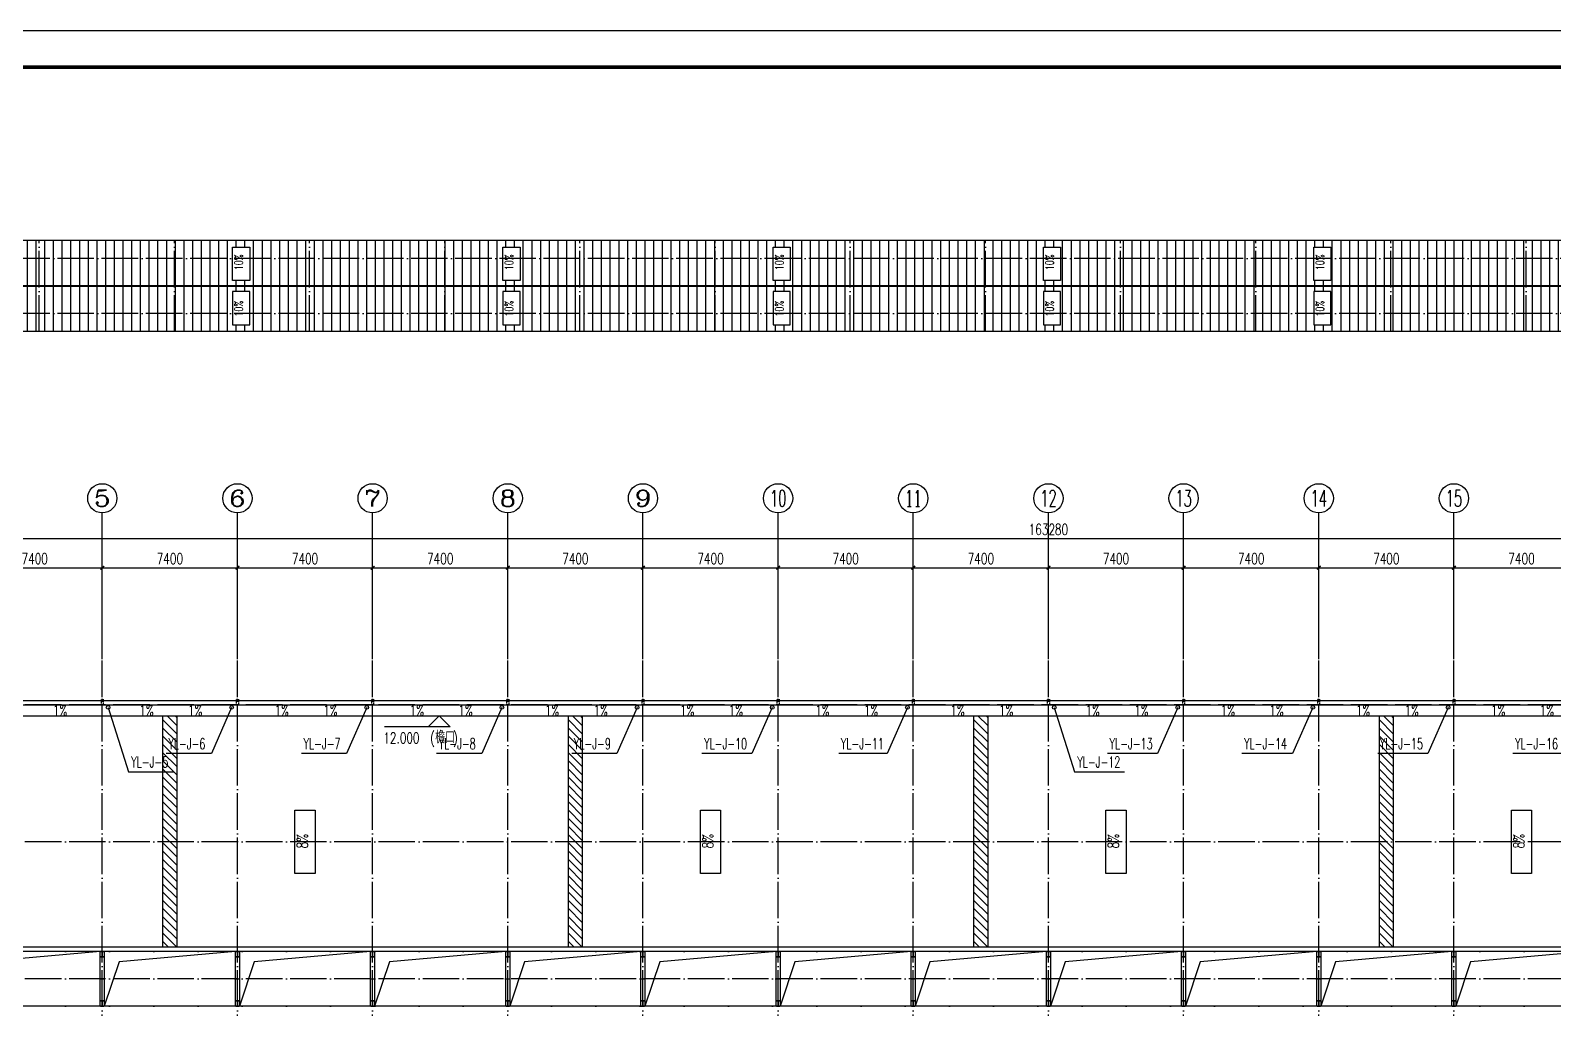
# Model space of a CAD drawing. Extents: x 12811826 to 27008858, y -1172757 to 50528.
# Drawn here: x 13372052 to 13455439, y -501363 to -447843 of the extents above; entities that cross this region are included whole.
import ezdxf
from ezdxf.enums import TextEntityAlignment as Align

# ---------------------------------------------------------------- set-up
doc = ezdxf.new("R2010")
doc.units = 0
doc.header["$LTSCALE"] = 1000
doc.header["$MEASUREMENT"] = 0
doc.linetypes.add('DASH', pattern=[0.35, 0.25, -0.1])
doc.linetypes.add('DOTE', pattern=[2.42, 2, -0.2, 0.02, -0.2])
for name, color, linetype in [('AXIS', 3, 'Continuous'), ('AXIS_TEXT', 7, 'Continuous'), ('COLUMN', 2, 'Continuous'), ('DIM_SYMB', 3, 'Continuous'), ('DIM_雨水', 3, 'Continuous'), ('DOTE', 8, 'DOTE'), ('PUB_DIM', 3, 'Continuous'), ('PUB_TEXT', 7, 'Continuous'), ('TK', 4, 'Continuous'), ('TWT_TEXT', 7, 'Continuous'), ('VPIPE-雨水', 4, 'Continuous'), ('WALL-PARAPET', 6, 'Continuous'), ('填充', 251, 'Continuous'), ('采光带', 4, 'Continuous')]:
    doc.layers.add(name, color=color, linetype=linetype)
doc.styles.add('_TCH_AXIS', font='COMPLEX', dxfattribs={"bigfont": 'GBCBIG'})
doc.styles.add('_TCH_DIM', font='SIMPLEX', dxfattribs={"bigfont": 'GBCBIG'})
doc.styles.add('_TCH_DIM_T3', font='SIMPLEX', dxfattribs={"width": 0.705882, "bigfont": 'GBCBIG'})
doc.styles.add('_TWT_SERIAL', font='COMPLEX', dxfattribs={"width": 0.8, "height": 3, "bigfont": 'HZTXT'})
doc.styles.add('COMPLEX', font='COMPLEX')
doc.dimstyles.new('_TCH_ARCH&&200', dxfattribs={"dimtxt": 595, "dimasz": 200, "dimexe": 500, "dimexo": 600, "dimgap": 200, "dimtad": 1, "dimdec": 0, "dimzin": 0, "dimdsep": 46, "dimtxsty": '_TCH_DIM_T3', "dimblk": 'ARCHTICK', "dimcen": 0.09, "dimclrt": 7, "dimazin": 2, "dimtfac": 1, "dimtdec": 0, "dimtix": 1, "dimtmove": 2, "dimatfit": 3, "dimfxl": 0, "dimtolj": 1, "dimtzin": 0, "dimarcsym": 0})

# ---------------------------------------------------------------- blocks, each defined once
blk = doc.blocks.new('A$C0FCD69EC')
at = {"layer": 'COLUMN'}
blk.add_hatch(color=256, dxfattribs=at).paths.add_polyline_path([(300, 180), (294, 180), (294, 94), (6, 94), (6, 180), (0, 180), (0, 0), (6, 0), (6, 86), (294, 86), (294, 0), (300, 0)])
blk.add_lwpolyline([(300, 0), (294, 0), (294, 86), (6, 86), (6, 0), (0, 0), (0, 180), (6, 180), (6, 94), (294, 94), (294, 180), (300, 180)], close=True, dxfattribs=at)
blk = doc.blocks.new('A$C22C4548D')
blk.add_line((0, 10), (300, 10))
blk.add_lwpolyline([(30, 20), (270, 20), (270, 0), (30, 0)], close=True)
blk = doc.blocks.new('GeYuanFrame_17072557', base_point=(20.09, 4.53))
at = {"layer": 'TK'}
blk.add_lwpolyline([(20.09, 4.53), (20.09, 598.53), (1071.09, 598.53), (1071.09, 4.53)], close=True, dxfattribs=at)
at = {"layer": 'TK', "const_width": 1}
blk.add_lwpolyline([(45.09, 588.53), (1061.09, 588.53), (1061.09, 14.53), (45.09, 14.53)], close=True, dxfattribs=at)
blk = doc.blocks.new('_AXISO')
blk.add_circle((0, 0), 0.5)
at = {"layer": 'AXIS_TEXT', "style": 'COMPLEX', "width": 1.041667}
blk.add_attdef('A', text='', height=0.56, dxfattribs=at).set_placement((-0.25, -0.28), (0.25, -0.28), align=Align.FIT)
blk = doc.blocks.new('_ArchTick')
at = {"color": 0, "linetype": 'ByBlock', "const_width": 0.4}
blk.add_lwpolyline([(-0.5, -0.5), (0.5, 0.5)], dxfattribs=at)
blk = doc.blocks.new('*D322')
at = {"layer": 'AXIS', "color": 0, "lineweight": -2}
for p, q in [((13346145, -481643), (13346145, -475143)), ((13509425, -481643), (13509425, -475143)), ((13346145, -475643), (13509425, -475643))]:
    blk.add_line(p, q, dxfattribs=at)
at = {"layer": 'Defpoints', "color": 0}
for p in [(13509425, -475643), (13346145, -482243), (13509425, -482243)]:
    blk.add_point(p, dxfattribs=at)
at = {"layer": 'AXIS', "color": 0, "lineweight": -2, "xscale": 200, "yscale": 200, "zscale": 200, "rotation": 180}
blk.add_blockref('_ArchTick', (13346145, -475643), dxfattribs=at)
at = {"layer": 'AXIS', "color": 0, "lineweight": -2, "xscale": 200, "yscale": 200, "zscale": 200}
blk.add_blockref('_ArchTick', (13509425, -475643), dxfattribs=at)
at = {"layer": 'AXIS', "color": 7, "insert": (13427785, -475146), "char_height": 595, "attachment_point": 5, "style": '_TCH_DIM_T3'}
blk.add_mtext('\\A1;163280', dxfattribs=at)
blk = doc.blocks.new('*D327')
at = {"layer": 'AXIS', "color": 0, "lineweight": -2}
for p, q in [((13368585, -481643), (13368585, -476743)), ((13375985, -481643), (13375985, -476743)), ((13368585, -477243), (13375985, -477243))]:
    blk.add_line(p, q, dxfattribs=at)
at = {"layer": 'Defpoints', "color": 0}
for p in [(13375985, -477243), (13368585, -482243), (13375985, -482243)]:
    blk.add_point(p, dxfattribs=at)
at = {"layer": 'AXIS', "color": 0, "lineweight": -2, "xscale": 200, "yscale": 200, "zscale": 200, "rotation": 180}
blk.add_blockref('_ArchTick', (13368585, -477243), dxfattribs=at)
at = {"layer": 'AXIS', "color": 0, "lineweight": -2, "xscale": 200, "yscale": 200, "zscale": 200}
blk.add_blockref('_ArchTick', (13375985, -477243), dxfattribs=at)
at = {"layer": 'AXIS', "color": 7, "insert": (13372285, -476746), "char_height": 595, "attachment_point": 5, "style": '_TCH_DIM_T3'}
blk.add_mtext('\\A1;7400', dxfattribs=at)
blk = doc.blocks.new('*D328')
at = {"layer": 'AXIS', "color": 0, "lineweight": -2}
for p, q in [((13375985, -481643), (13375985, -476743)), ((13383385, -481643), (13383385, -476743)), ((13375985, -477243), (13383385, -477243))]:
    blk.add_line(p, q, dxfattribs=at)
at = {"layer": 'Defpoints', "color": 0}
for p in [(13383385, -477243), (13375985, -482243), (13383385, -482243)]:
    blk.add_point(p, dxfattribs=at)
at = {"layer": 'AXIS', "color": 0, "lineweight": -2, "xscale": 200, "yscale": 200, "zscale": 200, "rotation": 180}
blk.add_blockref('_ArchTick', (13375985, -477243), dxfattribs=at)
at = {"layer": 'AXIS', "color": 0, "lineweight": -2, "xscale": 200, "yscale": 200, "zscale": 200}
blk.add_blockref('_ArchTick', (13383385, -477243), dxfattribs=at)
at = {"layer": 'AXIS', "color": 7, "insert": (13379685, -476746), "char_height": 595, "attachment_point": 5, "style": '_TCH_DIM_T3'}
blk.add_mtext('\\A1;7400', dxfattribs=at)
blk = doc.blocks.new('*D329')
at = {"layer": 'AXIS', "color": 0, "lineweight": -2}
for p, q in [((13383385, -481643), (13383385, -476743)), ((13390785, -481643), (13390785, -476743)), ((13383385, -477243), (13390785, -477243))]:
    blk.add_line(p, q, dxfattribs=at)
at = {"layer": 'Defpoints', "color": 0}
for p in [(13390785, -477243), (13383385, -482243), (13390785, -482243)]:
    blk.add_point(p, dxfattribs=at)
at = {"layer": 'AXIS', "color": 0, "lineweight": -2, "xscale": 200, "yscale": 200, "zscale": 200, "rotation": 180}
blk.add_blockref('_ArchTick', (13383385, -477243), dxfattribs=at)
at = {"layer": 'AXIS', "color": 0, "lineweight": -2, "xscale": 200, "yscale": 200, "zscale": 200}
blk.add_blockref('_ArchTick', (13390785, -477243), dxfattribs=at)
at = {"layer": 'AXIS', "color": 7, "insert": (13387085, -476746), "char_height": 595, "attachment_point": 5, "style": '_TCH_DIM_T3'}
blk.add_mtext('\\A1;7400', dxfattribs=at)
blk = doc.blocks.new('*D330')
at = {"layer": 'AXIS', "color": 0, "lineweight": -2}
for p, q in [((13390785, -481643), (13390785, -476743)), ((13398185, -481643), (13398185, -476743)), ((13390785, -477243), (13398185, -477243))]:
    blk.add_line(p, q, dxfattribs=at)
at = {"layer": 'Defpoints', "color": 0}
for p in [(13398185, -477243), (13390785, -482243), (13398185, -482243)]:
    blk.add_point(p, dxfattribs=at)
at = {"layer": 'AXIS', "color": 0, "lineweight": -2, "xscale": 200, "yscale": 200, "zscale": 200, "rotation": 180}
blk.add_blockref('_ArchTick', (13390785, -477243), dxfattribs=at)
at = {"layer": 'AXIS', "color": 0, "lineweight": -2, "xscale": 200, "yscale": 200, "zscale": 200}
blk.add_blockref('_ArchTick', (13398185, -477243), dxfattribs=at)
at = {"layer": 'AXIS', "color": 7, "insert": (13394485, -476746), "char_height": 595, "attachment_point": 5, "style": '_TCH_DIM_T3'}
blk.add_mtext('\\A1;7400', dxfattribs=at)
blk = doc.blocks.new('*D331')
at = {"layer": 'AXIS', "color": 0, "lineweight": -2}
for p, q in [((13398185, -481643), (13398185, -476743)), ((13405585, -481643), (13405585, -476743)), ((13398185, -477243), (13405585, -477243))]:
    blk.add_line(p, q, dxfattribs=at)
at = {"layer": 'Defpoints', "color": 0}
for p in [(13405585, -477243), (13398185, -482243), (13405585, -482243)]:
    blk.add_point(p, dxfattribs=at)
at = {"layer": 'AXIS', "color": 0, "lineweight": -2, "xscale": 200, "yscale": 200, "zscale": 200, "rotation": 180}
blk.add_blockref('_ArchTick', (13398185, -477243), dxfattribs=at)
at = {"layer": 'AXIS', "color": 0, "lineweight": -2, "xscale": 200, "yscale": 200, "zscale": 200}
blk.add_blockref('_ArchTick', (13405585, -477243), dxfattribs=at)
at = {"layer": 'AXIS', "color": 7, "insert": (13401885, -476746), "char_height": 595, "attachment_point": 5, "style": '_TCH_DIM_T3'}
blk.add_mtext('\\A1;7400', dxfattribs=at)
blk = doc.blocks.new('*D332')
at = {"layer": 'AXIS', "color": 0, "lineweight": -2}
for p, q in [((13405585, -481643), (13405585, -476743)), ((13412985, -481643), (13412985, -476743)), ((13405585, -477243), (13412985, -477243))]:
    blk.add_line(p, q, dxfattribs=at)
at = {"layer": 'Defpoints', "color": 0}
for p in [(13412985, -477243), (13405585, -482243), (13412985, -482243)]:
    blk.add_point(p, dxfattribs=at)
at = {"layer": 'AXIS', "color": 0, "lineweight": -2, "xscale": 200, "yscale": 200, "zscale": 200, "rotation": 180}
blk.add_blockref('_ArchTick', (13405585, -477243), dxfattribs=at)
at = {"layer": 'AXIS', "color": 0, "lineweight": -2, "xscale": 200, "yscale": 200, "zscale": 200}
blk.add_blockref('_ArchTick', (13412985, -477243), dxfattribs=at)
at = {"layer": 'AXIS', "color": 7, "insert": (13409285, -476746), "char_height": 595, "attachment_point": 5, "style": '_TCH_DIM_T3'}
blk.add_mtext('\\A1;7400', dxfattribs=at)
blk = doc.blocks.new('*D333')
at = {"layer": 'AXIS', "color": 0, "lineweight": -2}
for p, q in [((13412985, -481643), (13412985, -476743)), ((13420385, -481643), (13420385, -476743)), ((13412985, -477243), (13420385, -477243))]:
    blk.add_line(p, q, dxfattribs=at)
at = {"layer": 'Defpoints', "color": 0}
for p in [(13420385, -477243), (13412985, -482243), (13420385, -482243)]:
    blk.add_point(p, dxfattribs=at)
at = {"layer": 'AXIS', "color": 0, "lineweight": -2, "xscale": 200, "yscale": 200, "zscale": 200, "rotation": 180}
blk.add_blockref('_ArchTick', (13412985, -477243), dxfattribs=at)
at = {"layer": 'AXIS', "color": 0, "lineweight": -2, "xscale": 200, "yscale": 200, "zscale": 200}
blk.add_blockref('_ArchTick', (13420385, -477243), dxfattribs=at)
at = {"layer": 'AXIS', "color": 7, "insert": (13416685, -476746), "char_height": 595, "attachment_point": 5, "style": '_TCH_DIM_T3'}
blk.add_mtext('\\A1;7400', dxfattribs=at)
blk = doc.blocks.new('*D334')
at = {"layer": 'AXIS', "color": 0, "lineweight": -2}
for p, q in [((13420385, -481643), (13420385, -476743)), ((13427785, -481643), (13427785, -476743)), ((13420385, -477243), (13427785, -477243))]:
    blk.add_line(p, q, dxfattribs=at)
at = {"layer": 'Defpoints', "color": 0}
for p in [(13427785, -477243), (13420385, -482243), (13427785, -482243)]:
    blk.add_point(p, dxfattribs=at)
at = {"layer": 'AXIS', "color": 0, "lineweight": -2, "xscale": 200, "yscale": 200, "zscale": 200, "rotation": 180}
blk.add_blockref('_ArchTick', (13420385, -477243), dxfattribs=at)
at = {"layer": 'AXIS', "color": 0, "lineweight": -2, "xscale": 200, "yscale": 200, "zscale": 200}
blk.add_blockref('_ArchTick', (13427785, -477243), dxfattribs=at)
at = {"layer": 'AXIS', "color": 7, "insert": (13424085, -476746), "char_height": 595, "attachment_point": 5, "style": '_TCH_DIM_T3'}
blk.add_mtext('\\A1;7400', dxfattribs=at)
blk = doc.blocks.new('*D335')
at = {"layer": 'AXIS', "color": 0, "lineweight": -2}
for p, q in [((13427785, -481643), (13427785, -476743)), ((13435185, -481643), (13435185, -476743)), ((13427785, -477243), (13435185, -477243))]:
    blk.add_line(p, q, dxfattribs=at)
at = {"layer": 'Defpoints', "color": 0}
for p in [(13435185, -477243), (13427785, -482243), (13435185, -482243)]:
    blk.add_point(p, dxfattribs=at)
at = {"layer": 'AXIS', "color": 0, "lineweight": -2, "xscale": 200, "yscale": 200, "zscale": 200, "rotation": 180}
blk.add_blockref('_ArchTick', (13427785, -477243), dxfattribs=at)
at = {"layer": 'AXIS', "color": 0, "lineweight": -2, "xscale": 200, "yscale": 200, "zscale": 200}
blk.add_blockref('_ArchTick', (13435185, -477243), dxfattribs=at)
at = {"layer": 'AXIS', "color": 7, "insert": (13431485, -476746), "char_height": 595, "attachment_point": 5, "style": '_TCH_DIM_T3'}
blk.add_mtext('\\A1;7400', dxfattribs=at)
blk = doc.blocks.new('*D336')
at = {"layer": 'AXIS', "color": 0, "lineweight": -2}
for p, q in [((13435185, -481643), (13435185, -476743)), ((13442585, -481643), (13442585, -476743)), ((13435185, -477243), (13442585, -477243))]:
    blk.add_line(p, q, dxfattribs=at)
at = {"layer": 'Defpoints', "color": 0}
for p in [(13442585, -477243), (13435185, -482243), (13442585, -482243)]:
    blk.add_point(p, dxfattribs=at)
at = {"layer": 'AXIS', "color": 0, "lineweight": -2, "xscale": 200, "yscale": 200, "zscale": 200, "rotation": 180}
blk.add_blockref('_ArchTick', (13435185, -477243), dxfattribs=at)
at = {"layer": 'AXIS', "color": 0, "lineweight": -2, "xscale": 200, "yscale": 200, "zscale": 200}
blk.add_blockref('_ArchTick', (13442585, -477243), dxfattribs=at)
at = {"layer": 'AXIS', "color": 7, "insert": (13438885, -476746), "char_height": 595, "attachment_point": 5, "style": '_TCH_DIM_T3'}
blk.add_mtext('\\A1;7400', dxfattribs=at)
blk = doc.blocks.new('*D337')
at = {"layer": 'AXIS', "color": 0, "lineweight": -2}
for p, q in [((13442585, -481643), (13442585, -476743)), ((13449985, -481643), (13449985, -476743)), ((13442585, -477243), (13449985, -477243))]:
    blk.add_line(p, q, dxfattribs=at)
at = {"layer": 'Defpoints', "color": 0}
for p in [(13449985, -477243), (13442585, -482243), (13449985, -482243)]:
    blk.add_point(p, dxfattribs=at)
at = {"layer": 'AXIS', "color": 0, "lineweight": -2, "xscale": 200, "yscale": 200, "zscale": 200, "rotation": 180}
blk.add_blockref('_ArchTick', (13442585, -477243), dxfattribs=at)
at = {"layer": 'AXIS', "color": 0, "lineweight": -2, "xscale": 200, "yscale": 200, "zscale": 200}
blk.add_blockref('_ArchTick', (13449985, -477243), dxfattribs=at)
at = {"layer": 'AXIS', "color": 7, "insert": (13446285, -476746), "char_height": 595, "attachment_point": 5, "style": '_TCH_DIM_T3'}
blk.add_mtext('\\A1;7400', dxfattribs=at)
blk = doc.blocks.new('*D338')
at = {"layer": 'AXIS', "color": 0, "lineweight": -2}
for p, q in [((13449985, -481643), (13449985, -476743)), ((13457385, -481643), (13457385, -476743)), ((13449985, -477243), (13457385, -477243))]:
    blk.add_line(p, q, dxfattribs=at)
at = {"layer": 'Defpoints', "color": 0}
for p in [(13457385, -477243), (13449985, -482243), (13457385, -482243)]:
    blk.add_point(p, dxfattribs=at)
at = {"layer": 'AXIS', "color": 0, "lineweight": -2, "xscale": 200, "yscale": 200, "zscale": 200, "rotation": 180}
blk.add_blockref('_ArchTick', (13449985, -477243), dxfattribs=at)
at = {"layer": 'AXIS', "color": 0, "lineweight": -2, "xscale": 200, "yscale": 200, "zscale": 200}
blk.add_blockref('_ArchTick', (13457385, -477243), dxfattribs=at)
at = {"layer": 'AXIS', "color": 7, "insert": (13453685, -476746), "char_height": 595, "attachment_point": 5, "style": '_TCH_DIM_T3'}
blk.add_mtext('\\A1;7400', dxfattribs=at)

msp = doc.modelspace()

# ---------------------------------------------------------------- hatches: boundary and pattern name
at = {"layer": '填充', "ltscale": 0.5}
h = msp.add_hatch(dxfattribs=at)
h.set_pattern_fill('ANSI31', color=256, scale=300, angle=45, style=0)
h.set_pattern_definition([(90, (428842.86, 37920.97), (-476.25, 9e-14), [])])
h.paths.add_polyline_path([(13513467.3, -459322.1), (13364807.3, -459322.1), (13364807.3, -461822.1), (13513467.3, -461822.1)])
h.paths.add_polyline_path([(13457120.8, -459697.1), (13458053.8, -459697.1), (13458053.8, -461522.1), (13457120.8, -461522.1)], flags=16)
h.paths.add_polyline_path([(13443253.8, -461522.1), (13442320.8, -461522.1), (13442320.8, -459697.1), (13443253.8, -459697.1)], flags=16)
h.paths.add_polyline_path([(13471920.8, -459697.1), (13472853.8, -459697.1), (13472853.8, -461522.1), (13471920.8, -461522.1)], flags=16)
h.paths.add_polyline_path([(13428453.8, -461522.1), (13427520.8, -461522.1), (13427520.8, -459697.1), (13428453.8, -459697.1)], flags=16)
h.paths.add_polyline_path([(13486720.8, -459697.1), (13487653.8, -459697.1), (13487653.8, -461522.1), (13486720.8, -461522.1)], flags=16)
h.paths.add_polyline_path([(13413653.8, -461522.1), (13412720.8, -461522.1), (13412720.8, -459697.1), (13413653.8, -459697.1)], flags=16)
h.paths.add_polyline_path([(13501520.8, -459697.1), (13502453.8, -459697.1), (13502453.8, -461522.1), (13501520.8, -461522.1)], flags=16)
h.paths.add_polyline_path([(13398853.8, -461522.1), (13397920.8, -461522.1), (13397920.8, -459697.1), (13398853.8, -459697.1)], flags=16)
h.paths.add_polyline_path([(13384053.8, -461522.1), (13383120.8, -461522.1), (13383120.8, -459697.1), (13384053.8, -459697.1)], flags=16)
h.paths.add_polyline_path([(13369253.8, -461522.1), (13368320.8, -461522.1), (13368320.8, -459697.1), (13369253.8, -459697.1)], flags=16)
h.paths.add_polyline_path([(13513467.3, -461822.1), (13364807.3, -461822.1), (13364807.3, -464322.1), (13513467.3, -464322.1)])
h.paths.add_polyline_path([(13457120.8, -462122.1), (13458053.8, -462122.1), (13458053.8, -463947.1), (13457120.8, -463947.1)], flags=16)
h.paths.add_polyline_path([(13443253.8, -463947.1), (13442320.8, -463947.1), (13442320.8, -462122.1), (13443253.8, -462122.1)], flags=16)
h.paths.add_polyline_path([(13471920.8, -462122.1), (13472853.8, -462122.1), (13472853.8, -463947.1), (13471920.8, -463947.1)], flags=16)
h.paths.add_polyline_path([(13428453.8, -463947.1), (13427520.8, -463947.1), (13427520.8, -462122.1), (13428453.8, -462122.1)], flags=16)
h.paths.add_polyline_path([(13486720.8, -462122.1), (13487653.8, -462122.1), (13487653.8, -463947.1), (13486720.8, -463947.1)], flags=16)
h.paths.add_polyline_path([(13413653.8, -463947.1), (13412720.8, -463947.1), (13412720.8, -462122.1), (13413653.8, -462122.1)], flags=16)
h.paths.add_polyline_path([(13501520.8, -462122.1), (13502453.8, -462122.1), (13502453.8, -463947.1), (13501520.8, -463947.1)], flags=16)
h.paths.add_polyline_path([(13398853.8, -463947.1), (13397920.8, -463947.1), (13397920.8, -462122.1), (13398853.8, -462122.1)], flags=16)
h.paths.add_polyline_path([(13384053.8, -463947.1), (13383120.8, -463947.1), (13383120.8, -462122.1), (13384053.8, -462122.1)], flags=16)
h.paths.add_polyline_path([(13369253.8, -463947.1), (13368320.8, -463947.1), (13368320.8, -462122.1), (13369253.8, -462122.1)], flags=16)
h.paths.add_polyline_path([(13368985.8, -461072.2), (13368985.8, -460039), (13368316.5, -460039), (13368316.5, -461072.2)], flags=24)
h.paths.add_polyline_path([(13383785.8, -461072.2), (13383785.8, -460039), (13383116.5, -460039), (13383116.5, -461072.2)], flags=24)
h.paths.add_polyline_path([(13398585.8, -461072.2), (13398585.8, -460039), (13397916.5, -460039), (13397916.5, -461072.2)], flags=24)
h.paths.add_polyline_path([(13413385.8, -461072.2), (13413385.8, -460039), (13412716.5, -460039), (13412716.5, -461072.2)], flags=24)
h.paths.add_polyline_path([(13428185.8, -461072.2), (13428185.8, -460039), (13427516.5, -460039), (13427516.5, -461072.2)], flags=24)
h.paths.add_polyline_path([(13442985.8, -461072.2), (13442985.8, -460039), (13442316.5, -460039), (13442316.5, -461072.2)], flags=24)
h.paths.add_polyline_path([(13457785.8, -461072.2), (13457785.8, -460039), (13457116.5, -460039), (13457116.5, -461072.2)], flags=24)
h.paths.add_polyline_path([(13472585.8, -461072.2), (13472585.8, -460039), (13471916.5, -460039), (13471916.5, -461072.2)], flags=24)
h.paths.add_polyline_path([(13487385.8, -461072.2), (13487385.8, -460039), (13486716.5, -460039), (13486716.5, -461072.2)], flags=24)
h.paths.add_polyline_path([(13502185.8, -461072.2), (13502185.8, -460039), (13501516.5, -460039), (13501516.5, -461072.2)], flags=24)
h.paths.add_polyline_path([(13368985.8, -463605.2), (13368985.8, -462572), (13368316.5, -462572), (13368316.5, -463605.2)], flags=24)
h.paths.add_polyline_path([(13383785.8, -463605.2), (13383785.8, -462572), (13383116.5, -462572), (13383116.5, -463605.2)], flags=24)
h.paths.add_polyline_path([(13398585.8, -463605.2), (13398585.8, -462572), (13397916.5, -462572), (13397916.5, -463605.2)], flags=24)
h.paths.add_polyline_path([(13413385.8, -463605.2), (13413385.8, -462572), (13412716.5, -462572), (13412716.5, -463605.2)], flags=24)
h.paths.add_polyline_path([(13428185.8, -463605.2), (13428185.8, -462572), (13427516.5, -462572), (13427516.5, -463605.2)], flags=24)
h.paths.add_polyline_path([(13442985.8, -463605.2), (13442985.8, -462572), (13442316.5, -462572), (13442316.5, -463605.2)], flags=24)
h.paths.add_polyline_path([(13457785.8, -463605.2), (13457785.8, -462572), (13457116.5, -462572), (13457116.5, -463605.2)], flags=24)
h.paths.add_polyline_path([(13472585.8, -463605.2), (13472585.8, -462572), (13471916.5, -462572), (13471916.5, -463605.2)], flags=24)
h.paths.add_polyline_path([(13487385.8, -463605.2), (13487385.8, -462572), (13486716.5, -462572), (13486716.5, -463605.2)], flags=24)
h.paths.add_polyline_path([(13502185.8, -463605.2), (13502185.8, -462572), (13501516.5, -462572), (13501516.5, -463605.2)], flags=24)
at = {"layer": '采光带'}
h = msp.add_hatch(dxfattribs=at)
h.set_pattern_fill('ANSI31', color=8, scale=200, style=0)
h.set_pattern_definition([(315, (4333086, -724935.24), (-224.506403, -224.506403), [])])
h.paths.add_polyline_path([(13380064.8, -485343.1), (13380064.8, -498003.1), (13379304.8, -498003.1), (13379304.8, -485343.1)])
h = msp.add_hatch(dxfattribs=at)
h.set_pattern_fill('ANSI31', color=8, scale=200, style=0)
h.set_pattern_definition([(315, (4355286, -724935.24), (-224.506403, -224.506403), [])])
h.paths.add_polyline_path([(13402264.8, -485343.1), (13402264.8, -498003.1), (13401504.8, -498003.1), (13401504.8, -485343.1)])
h = msp.add_hatch(dxfattribs=at)
h.set_pattern_fill('ANSI31', color=8, scale=200, style=0)
h.set_pattern_definition([(315, (4377486, -724935.24), (-224.506403, -224.506403), [])])
h.paths.add_polyline_path([(13424464.8, -485343.1), (13424464.8, -498003.1), (13423704.8, -498003.1), (13423704.8, -485343.1)])
h = msp.add_hatch(dxfattribs=at)
h.set_pattern_fill('ANSI31', color=8, scale=200, style=0)
h.set_pattern_definition([(315, (4399686, -724935.24), (-224.506403, -224.506403), [])])
h.paths.add_polyline_path([(13446664.8, -485343.1), (13446664.8, -498003.1), (13445904.8, -498003.1), (13445904.8, -485343.1)])

# ---------------------------------------------------------------- linework, layer by layer
at = {"ltscale": 0.5}
msp.add_line((13346384.8, -485343.1), (13509184.8, -485343.1), dxfattribs=at)
for points in [[(13364807.3, -459322.1), (13513467.3, -459322.1), (13513467.3, -464322.1), (13364807.3, -464322.1)], [(13346144.8, -484503.1), (13509424.8, -484503.1), (13509424.8, -544983.1), (13346144.8, -544983.1)], [(13346384.8, -484743.1), (13509184.8, -484743.1), (13509184.8, -544743.1), (13346384.8, -544743.1)], [(13386530.9, -490514.6), (13387638.8, -490514.6), (13387638.8, -493971.6), (13386530.9, -493971.6)], [(13408730.9, -490514.6), (13409838.8, -490514.6), (13409838.8, -493971.6), (13408730.9, -493971.6)], [(13430930.9, -490514.6), (13432038.8, -490514.6), (13432038.8, -493971.6), (13430930.9, -493971.6)], [(13453130.9, -490514.6), (13454238.8, -490514.6), (13454238.8, -493971.6), (13453130.9, -493971.6)], [(13375874.8, -501243.1), (13375874.8, -498243.1), (13376094.8, -498243.1), (13376094.8, -501243.1)], [(13383274.8, -501243.1), (13383274.8, -498243.1), (13383494.8, -498243.1), (13383494.8, -501243.1)], [(13390674.8, -501243.1), (13390674.8, -498243.1), (13390894.8, -498243.1), (13390894.8, -501243.1)], [(13398074.8, -501243.1), (13398074.8, -498243.1), (13398294.8, -498243.1), (13398294.8, -501243.1)], [(13405474.8, -501243.1), (13405474.8, -498243.1), (13405694.8, -498243.1), (13405694.8, -501243.1)], [(13412874.8, -501243.1), (13412874.8, -498243.1), (13413094.8, -498243.1), (13413094.8, -501243.1)], [(13420274.8, -501243.1), (13420274.8, -498243.1), (13420494.8, -498243.1), (13420494.8, -501243.1)], [(13427674.8, -501243.1), (13427674.8, -498243.1), (13427894.8, -498243.1), (13427894.8, -501243.1)], [(13435074.8, -501243.1), (13435074.8, -498243.1), (13435294.8, -498243.1), (13435294.8, -501243.1)], [(13442474.8, -501243.1), (13442474.8, -498243.1), (13442694.8, -498243.1), (13442694.8, -501243.1)], [(13449874.8, -501243.1), (13449874.8, -498243.1), (13450094.8, -498243.1), (13450094.8, -501243.1)]]:
    msp.add_lwpolyline(points, close=True)
for points in [[(13384053.8, -461522.1), (13383120.8, -461522.1), (13383120.8, -459697.1), (13384053.8, -459697.1)], [(13398853.8, -461522.1), (13397920.8, -461522.1), (13397920.8, -459697.1), (13398853.8, -459697.1)], [(13413653.8, -461522.1), (13412720.8, -461522.1), (13412720.8, -459697.1), (13413653.8, -459697.1)], [(13428453.8, -461522.1), (13427520.8, -461522.1), (13427520.8, -459697.1), (13428453.8, -459697.1)], [(13443253.8, -461522.1), (13442320.8, -461522.1), (13442320.8, -459697.1), (13443253.8, -459697.1)], [(13384053.8, -462122.1), (13383120.8, -462122.1), (13383120.8, -463947.1), (13384053.8, -463947.1)], [(13398853.8, -462122.1), (13397920.8, -462122.1), (13397920.8, -463947.1), (13398853.8, -463947.1)], [(13413653.8, -462122.1), (13412720.8, -462122.1), (13412720.8, -463947.1), (13413653.8, -463947.1)], [(13428453.8, -462122.1), (13427520.8, -462122.1), (13427520.8, -463947.1), (13428453.8, -463947.1)], [(13443253.8, -462122.1), (13442320.8, -462122.1), (13442320.8, -463947.1), (13443253.8, -463947.1)]]:
    msp.add_lwpolyline(points, close=True, dxfattribs=at)
at = {"ltscale": 0.5, "const_width": 100}
msp.add_lwpolyline([(13364807.3, -461822.1), (13513467.3, -461822.1)], dxfattribs=at)
at = {"linetype": 'DASH', "ltscale": 0.3}
for points in [[(13376034.8, -484743.1), (13375934.8, -484743.1), (13375934.8, -484443.1), (13376034.8, -484443.1)], [(13383434.8, -484743.1), (13383334.8, -484743.1), (13383334.8, -484443.1), (13383434.8, -484443.1)], [(13390834.8, -484743.1), (13390734.8, -484743.1), (13390734.8, -484443.1), (13390834.8, -484443.1)], [(13398234.8, -484743.1), (13398134.8, -484743.1), (13398134.8, -484443.1), (13398234.8, -484443.1)], [(13405634.8, -484743.1), (13405534.8, -484743.1), (13405534.8, -484443.1), (13405634.8, -484443.1)], [(13413034.8, -484743.1), (13412934.8, -484743.1), (13412934.8, -484443.1), (13413034.8, -484443.1)], [(13420434.8, -484743.1), (13420334.8, -484743.1), (13420334.8, -484443.1), (13420434.8, -484443.1)], [(13427834.8, -484743.1), (13427734.8, -484743.1), (13427734.8, -484443.1), (13427834.8, -484443.1)], [(13435234.8, -484743.1), (13435134.8, -484743.1), (13435134.8, -484443.1), (13435234.8, -484443.1)], [(13442634.8, -484743.1), (13442534.8, -484743.1), (13442534.8, -484443.1), (13442634.8, -484443.1)], [(13450034.8, -484743.1), (13449934.8, -484743.1), (13449934.8, -484443.1), (13450034.8, -484443.1)]]:
    msp.add_lwpolyline(points, close=True, dxfattribs=at)
for points in [[(13375874.8, -498243.1), (13369500.8, -498813.7), (13368694.8, -501243.1)], [(13383274.8, -498243.1), (13376900.8, -498813.7), (13376094.8, -501243.1)], [(13390674.8, -498243.1), (13384300.8, -498813.7), (13383494.8, -501243.1)], [(13398074.8, -498243.1), (13391700.8, -498813.7), (13390894.8, -501243.1)], [(13405474.8, -498243.1), (13399100.8, -498813.7), (13398294.8, -501243.1)], [(13412874.8, -498243.1), (13406500.8, -498813.7), (13405694.8, -501243.1)], [(13420274.8, -498243.1), (13413900.8, -498813.7), (13413094.8, -501243.1)], [(13427674.8, -498243.1), (13421300.8, -498813.7), (13420494.8, -501243.1)], [(13435074.8, -498243.1), (13428700.8, -498813.7), (13427894.8, -501243.1)], [(13442474.8, -498243.1), (13436100.8, -498813.7), (13435294.8, -501243.1)], [(13449874.8, -498243.1), (13443500.8, -498813.7), (13442694.8, -501243.1)], [(13457274.8, -498243.1), (13450900.8, -498813.7), (13450094.8, -501243.1)]]:
    msp.add_lwpolyline(points)
at = {"layer": 'AXIS'}
for p, q in [((13375984.8, -482243.1), (13375984.8, -474243.1)), ((13383384.8, -482243.1), (13383384.8, -474243.1)), ((13390784.8, -482243.1), (13390784.8, -474243.1)), ((13398184.8, -482243.1), (13398184.8, -474243.1)), ((13405584.8, -482243.1), (13405584.8, -474243.1)), ((13412984.8, -482243.1), (13412984.8, -474243.1)), ((13420384.8, -482243.1), (13420384.8, -474243.1)), ((13427784.8, -482243.1), (13427784.8, -474243.1)), ((13435184.8, -482243.1), (13435184.8, -474243.1)), ((13442584.8, -482243.1), (13442584.8, -474243.1)), ((13449984.8, -482243.1), (13449984.8, -474243.1))]:
    msp.add_line(p, q, dxfattribs=at)
at = {"layer": 'DIM_SYMB'}
for points in [[(13383831.8, -461305.6, 0, 0, 0), (13383831.8, -460255.6, 120, 0, 0), (13383831.8, -459805.6, 0, 0, 0)], [(13398631.8, -461305.6, 0, 0, 0), (13398631.8, -460255.6, 120, 0, 0), (13398631.8, -459805.6, 0, 0, 0)], [(13413431.8, -461305.6, 0, 0, 0), (13413431.8, -460255.6, 120, 0, 0), (13413431.8, -459805.6, 0, 0, 0)], [(13428231.8, -461305.6, 0, 0, 0), (13428231.8, -460255.6, 120, 0, 0), (13428231.8, -459805.6, 0, 0, 0)], [(13443031.8, -461305.6, 0, 0, 0), (13443031.8, -460255.6, 120, 0, 0), (13443031.8, -459805.6, 0, 0, 0)], [(13383831.8, -462338.6, 0, 0, 0), (13383831.8, -463388.6, 120, 0, 0), (13383831.8, -463838.6, 0, 0, 0)], [(13398631.8, -462338.6, 0, 0, 0), (13398631.8, -463388.6, 120, 0, 0), (13398631.8, -463838.6, 0, 0, 0)], [(13413431.8, -462338.6, 0, 0, 0), (13413431.8, -463388.6, 120, 0, 0), (13413431.8, -463838.6, 0, 0, 0)], [(13428231.8, -462338.6, 0, 0, 0), (13428231.8, -463388.6, 120, 0, 0), (13428231.8, -463838.6, 0, 0, 0)], [(13443031.8, -462338.6, 0, 0, 0), (13443031.8, -463388.6, 120, 0, 0), (13443031.8, -463838.6, 0, 0, 0)], [(13374167.3, -485043.1, 0, 0, 0), (13375082.2, -485043.1, 160, 0, 0), (13375682.2, -485043.1, 0, 0, 0)], [(13377802.4, -485043.1, 0, 0, 0), (13376887.5, -485043.1, 160, 0, 0), (13376287.5, -485043.1, 0, 0, 0)], [(13381567.3, -485043.1, 0, 0, 0), (13382482.2, -485043.1, 160, 0, 0), (13383082.2, -485043.1, 0, 0, 0)], [(13385202.4, -485043.1, 0, 0, 0), (13384287.5, -485043.1, 160, 0, 0), (13383687.5, -485043.1, 0, 0, 0)], [(13388967.3, -485043.1, 0, 0, 0), (13389882.2, -485043.1, 160, 0, 0), (13390482.2, -485043.1, 0, 0, 0)], [(13392602.4, -485043.1, 0, 0, 0), (13391687.5, -485043.1, 160, 0, 0), (13391087.5, -485043.1, 0, 0, 0)], [(13396367.3, -485043.1, 0, 0, 0), (13397282.2, -485043.1, 160, 0, 0), (13397882.2, -485043.1, 0, 0, 0)], [(13400002.4, -485043.1, 0, 0, 0), (13399087.5, -485043.1, 160, 0, 0), (13398487.5, -485043.1, 0, 0, 0)], [(13403767.3, -485043.1, 0, 0, 0), (13404682.2, -485043.1, 160, 0, 0), (13405282.2, -485043.1, 0, 0, 0)], [(13407402.4, -485043.1, 0, 0, 0), (13406487.5, -485043.1, 160, 0, 0), (13405887.5, -485043.1, 0, 0, 0)], [(13411167.3, -485043.1, 0, 0, 0), (13412082.2, -485043.1, 160, 0, 0), (13412682.2, -485043.1, 0, 0, 0)], [(13414802.4, -485043.1, 0, 0, 0), (13413887.5, -485043.1, 160, 0, 0), (13413287.5, -485043.1, 0, 0, 0)], [(13418567.3, -485043.1, 0, 0, 0), (13419482.2, -485043.1, 160, 0, 0), (13420082.2, -485043.1, 0, 0, 0)], [(13422202.4, -485043.1, 0, 0, 0), (13421287.5, -485043.1, 160, 0, 0), (13420687.5, -485043.1, 0, 0, 0)], [(13425967.3, -485043.1, 0, 0, 0), (13426882.2, -485043.1, 160, 0, 0), (13427482.2, -485043.1, 0, 0, 0)], [(13429602.4, -485043.1, 0, 0, 0), (13428687.5, -485043.1, 160, 0, 0), (13428087.5, -485043.1, 0, 0, 0)], [(13433367.3, -485043.1, 0, 0, 0), (13434282.2, -485043.1, 160, 0, 0), (13434882.2, -485043.1, 0, 0, 0)], [(13437002.4, -485043.1, 0, 0, 0), (13436087.5, -485043.1, 160, 0, 0), (13435487.5, -485043.1, 0, 0, 0)], [(13440767.3, -485043.1, 0, 0, 0), (13441682.2, -485043.1, 160, 0, 0), (13442282.2, -485043.1, 0, 0, 0)], [(13444402.4, -485043.1, 0, 0, 0), (13443487.5, -485043.1, 160, 0, 0), (13442887.5, -485043.1, 0, 0, 0)], [(13448167.3, -485043.1, 0, 0, 0), (13449082.2, -485043.1, 160, 0, 0), (13449682.2, -485043.1, 0, 0, 0)], [(13451802.4, -485043.1, 0, 0, 0), (13450887.5, -485043.1, 160, 0, 0), (13450287.5, -485043.1, 0, 0, 0)]]:
    msp.add_lwpolyline(points, format="xyseb", dxfattribs=at)
at = {"layer": 'DIM_雨水'}
for p, q in [((13376304.4, -484887.1), (13377414.5, -488409.3)), ((13383065.3, -484887.1), (13381955.2, -487415.5)), ((13390465.3, -484887.1), (13389355.2, -487415.5)), ((13397865.3, -484887.1), (13396755.2, -487415.5)), ((13405263.7, -484887.1), (13404153.6, -487415.5)), ((13412665.3, -484887.1), (13411555.2, -487415.5)), ((13420065.3, -484887.1), (13418955.2, -487415.5)), ((13428104.4, -484887.1), (13429214.5, -488409.3)), ((13434865.3, -484887.1), (13433755.2, -487415.5)), ((13442265.3, -484887.1), (13441155.2, -487415.5)), ((13449665.3, -484887.1), (13448555.2, -487415.5)), ((13381955.2, -487415.5), (13379485, -487415.5)), ((13389355.2, -487415.5), (13386885, -487415.5)), ((13396755.2, -487415.5), (13394285, -487415.5)), ((13404153.6, -487415.5), (13401683.3, -487415.5)), ((13411555.2, -487415.5), (13408814.4, -487415.5)), ((13418955.2, -487415.5), (13416305, -487415.5)), ((13433755.2, -487415.5), (13431014.4, -487415.5)), ((13441155.2, -487415.5), (13438378, -487415.5)), ((13448555.2, -487415.5), (13445814.4, -487415.5)), ((13455955.2, -487415.5), (13453214.4, -487415.5)), ((13377414.5, -488409.3), (13379884.7, -488409.3)), ((13429214.5, -488409.3), (13431955.3, -488409.3))]:
    msp.add_line(p, q, dxfattribs=at)
at = {"layer": 'DOTE'}
for p, q in [((13372537.3, -464322.1), (13372537.3, -459322.1)), ((13379937.3, -464322.1), (13379937.3, -459322.1)), ((13387337.3, -464322.1), (13387337.3, -459322.1)), ((13394737.3, -464322.1), (13394737.3, -459322.1)), ((13402137.3, -464322.1), (13402137.3, -459322.1)), ((13409537.3, -464322.1), (13409537.3, -459322.1)), ((13416937.3, -464322.1), (13416937.3, -459322.1)), ((13424337.3, -464322.1), (13424337.3, -459322.1)), ((13431737.3, -464322.1), (13431737.3, -459322.1)), ((13439137.3, -464322.1), (13439137.3, -459322.1)), ((13446537.3, -464322.1), (13446537.3, -459322.1)), ((13453937.3, -464322.1), (13453937.3, -459322.1)), ((13513467.3, -460322.1), (13364807.3, -460322.1)), ((13513467.3, -461822.1), (13364807.3, -461822.1)), ((13513467.3, -463322.1), (13364807.3, -463322.1)), ((13375984.8, -547243.1), (13375984.8, -482243.1)), ((13383384.8, -547243.1), (13383384.8, -482243.1)), ((13390784.8, -547243.1), (13390784.8, -482243.1)), ((13398184.8, -547243.1), (13398184.8, -482243.1)), ((13405584.8, -547243.1), (13405584.8, -482243.1)), ((13412984.8, -547243.1), (13412984.8, -482243.1)), ((13420384.8, -547243.1), (13420384.8, -482243.1)), ((13427784.8, -547243.1), (13427784.8, -482243.1)), ((13435184.8, -547243.1), (13435184.8, -482243.1)), ((13442584.8, -547243.1), (13442584.8, -482243.1)), ((13449984.8, -547243.1), (13449984.8, -482243.1)), ((13511684.8, -484743.1), (13343884.8, -484743.1)), ((13511684.8, -492243.1), (13343884.8, -492243.1)), ((13511684.8, -498243.1), (13343884.8, -498243.1)), ((13511684.8, -499743.1), (13343884.8, -499743.1)), ((13511684.8, -501243.1), (13343884.8, -501243.1))]:
    msp.add_line(p, q, dxfattribs=at)
at = {"layer": 'PUB_DIM'}
for p, q in [((13395033.6, -485943.1), (13391433.6, -485943.1)), ((13394433.6, -485343.1), (13393833.6, -485943.1)), ((13394433.6, -485343.1), (13395033.6, -485943.1))]:
    msp.add_line(p, q, dxfattribs=at)
for points in [[(13387447.1, -493468.1, 0, 0, 0), (13387447.1, -491568.1, 160, 0, 0), (13387447.1, -490968.1, 0, 0, 0)], [(13409647.1, -493468.1, 0, 0, 0), (13409647.1, -491568.1, 160, 0, 0), (13409647.1, -490968.1, 0, 0, 0)], [(13431847.1, -493468.1, 0, 0, 0), (13431847.1, -491568.1, 160, 0, 0), (13431847.1, -490968.1, 0, 0, 0)], [(13454047.1, -493468.1, 0, 0, 0), (13454047.1, -491568.1, 160, 0, 0), (13454047.1, -490968.1, 0, 0, 0)]]:
    msp.add_lwpolyline(points, format="xyseb", dxfattribs=at)
at = {"layer": 'VPIPE-雨水', "linetype": 'Continuous'}
for centre in [(13376304.4, -484887.1), (13383065.3, -484887.1), (13390465.3, -484887.1), (13397865.3, -484887.1), (13405263.7, -484887.1), (13412665.3, -484887.1), (13420065.3, -484887.1), (13428104.4, -484887.1), (13434865.3, -484887.1), (13442265.3, -484887.1), (13449665.3, -484887.1)]:
    msp.add_circle(centre, 100, dxfattribs=at)
at = {"layer": 'WALL-PARAPET'}
for p, q in [((13501874.8, -498003.1), (13353694.8, -498003.1)), ((13501874.8, -498243.1), (13353694.8, -498243.1)), ((13501874.8, -501243.1), (13353694.8, -501243.1))]:
    msp.add_line(p, q, dxfattribs=at)
at = {"layer": '采光带', "color": 8}
for points in [[(13380064.8, -485343.1), (13380064.8, -498003.1), (13379304.8, -498003.1), (13379304.8, -485343.1)], [(13402264.8, -485343.1), (13402264.8, -498003.1), (13401504.8, -498003.1), (13401504.8, -485343.1)], [(13424464.8, -485343.1), (13424464.8, -498003.1), (13423704.8, -498003.1), (13423704.8, -485343.1)], [(13446664.8, -485343.1), (13446664.8, -498003.1), (13445904.8, -498003.1), (13445904.8, -485343.1)]]:
    msp.add_lwpolyline(points, close=True, dxfattribs=at)

# ---------------------------------------------------------------- block references
at = {"color": 8, "xscale": 200, "yscale": 200, "zscale": 200}
msp.add_blockref('GeYuanFrame_17072557', (13328184.8, -566643.1), dxfattribs=at)
for p in [(13375830.8, -499753.1), (13383230.8, -499753.1), (13390630.8, -499753.1), (13398030.8, -499753.1), (13405430.8, -499753.1), (13412830.8, -499753.1), (13420230.8, -499753.1), (13427630.8, -499753.1), (13435030.8, -499753.1), (13442430.8, -499753.1), (13449830.8, -499753.1)]:
    msp.add_blockref('A$C22C4548D', p)
at = {"layer": 'AXIS'}
ref = msp.add_blockref('_AXISO', (13375984.8, -473443.1), dxfattribs=dict(at, xscale=1600, yscale=1600, zscale=1600))
ref.add_attrib('A', '5', dxfattribs={"layer": 'AXIS_TEXT', "ltscale": 0.5, "height": 905.1, "style": '_TCH_AXIS', "width": 1.5}).set_placement((13375532.3, -473895.6), (13376437.4, -473895.6), align=Align.FIT)
ref = msp.add_blockref('_AXISO', (13383384.8, -473443.1), dxfattribs=dict(at, xscale=1600, yscale=1600, zscale=1600))
ref.add_attrib('A', '6', dxfattribs={"layer": 'AXIS_TEXT', "ltscale": 0.5, "height": 905.1, "style": '_TCH_AXIS', "width": 1.5}).set_placement((13382932.3, -473895.6), (13383837.4, -473895.6), align=Align.FIT)
ref = msp.add_blockref('_AXISO', (13390784.8, -473443.1), dxfattribs=dict(at, xscale=1600, yscale=1600, zscale=1600))
ref.add_attrib('A', '7', dxfattribs={"layer": 'AXIS_TEXT', "ltscale": 0.5, "height": 905.1, "style": '_TCH_AXIS', "width": 1.5}).set_placement((13390332.3, -473895.6), (13391237.4, -473895.6), align=Align.FIT)
ref = msp.add_blockref('_AXISO', (13398184.8, -473443.1), dxfattribs=dict(at, xscale=1600, yscale=1600, zscale=1600))
ref.add_attrib('A', '8', dxfattribs={"layer": 'AXIS_TEXT', "ltscale": 0.5, "height": 905.1, "style": '_TCH_AXIS', "width": 1.5}).set_placement((13397732.3, -473895.6), (13398637.4, -473895.6), align=Align.FIT)
ref = msp.add_blockref('_AXISO', (13405584.8, -473443.1), dxfattribs=dict(at, xscale=1600, yscale=1600, zscale=1600))
ref.add_attrib('A', '9', dxfattribs={"layer": 'AXIS_TEXT', "ltscale": 0.5, "height": 905.1, "style": '_TCH_AXIS', "width": 1.5}).set_placement((13405132.3, -473895.6), (13406037.4, -473895.6), align=Align.FIT)
ref = msp.add_blockref('_AXISO', (13412984.8, -473443.1), dxfattribs=dict(at, xscale=1600, yscale=1600, zscale=1600))
ref.add_attrib('A', '10', dxfattribs={"layer": 'AXIS_TEXT', "ltscale": 0.5, "height": 905.1, "style": '_TCH_AXIS', "width": 0.724138}).set_placement((13412532.3, -473895.6), (13413437.4, -473895.6), align=Align.FIT)
ref = msp.add_blockref('_AXISO', (13420384.8, -473443.1), dxfattribs=dict(at, xscale=1600, yscale=1600, zscale=1600))
ref.add_attrib('A', '11', dxfattribs={"layer": 'AXIS_TEXT', "ltscale": 0.5, "height": 905.1, "style": '_TCH_AXIS', "width": 0.875}).set_placement((13419932.3, -473895.6), (13420837.4, -473895.6), align=Align.FIT)
ref = msp.add_blockref('_AXISO', (13427784.8, -473443.1), dxfattribs=dict(at, xscale=1600, yscale=1600, zscale=1600))
ref.add_attrib('A', '12', dxfattribs={"layer": 'AXIS_TEXT', "ltscale": 0.5, "height": 905.1, "style": '_TCH_AXIS', "width": 0.724138}).set_placement((13427332.3, -473895.6), (13428237.4, -473895.6), align=Align.FIT)
ref = msp.add_blockref('_AXISO', (13435184.8, -473443.1), dxfattribs=dict(at, xscale=1600, yscale=1600, zscale=1600))
ref.add_attrib('A', '13', dxfattribs={"layer": 'AXIS_TEXT', "ltscale": 0.5, "height": 905.1, "style": '_TCH_AXIS', "width": 0.724138}).set_placement((13434732.3, -473895.6), (13435637.4, -473895.6), align=Align.FIT)
ref = msp.add_blockref('_AXISO', (13442584.8, -473443.1), dxfattribs=dict(at, xscale=1600, yscale=1600, zscale=1600))
ref.add_attrib('A', '14', dxfattribs={"layer": 'AXIS_TEXT', "ltscale": 0.5, "height": 905.1, "style": '_TCH_AXIS', "width": 0.677419}).set_placement((13442132.3, -473895.6), (13443037.4, -473895.6), align=Align.FIT)
ref = msp.add_blockref('_AXISO', (13449984.8, -473443.1), dxfattribs=dict(at, xscale=1600, yscale=1600, zscale=1600))
ref.add_attrib('A', '15', dxfattribs={"layer": 'AXIS_TEXT', "ltscale": 0.5, "height": 905.1, "style": '_TCH_AXIS', "width": 0.724138}).set_placement((13449532.3, -473895.6), (13450437.4, -473895.6), align=Align.FIT)
at = {"layer": 'COLUMN', "xscale": -1, "rotation": 270}
for p in [(13375894.8, -498543.1), (13383294.8, -498543.1), (13390694.8, -498543.1), (13398094.8, -498543.1), (13405494.8, -498543.1), (13412894.8, -498543.1), (13420294.8, -498543.1), (13427694.8, -498543.1), (13435094.8, -498543.1), (13442494.8, -498543.1), (13449894.8, -498543.1), (13375894.8, -501243.1), (13383294.8, -501243.1), (13390694.8, -501243.1), (13398094.8, -501243.1), (13405494.8, -501243.1), (13412894.8, -501243.1), (13420294.8, -501243.1), (13427694.8, -501243.1), (13435094.8, -501243.1), (13442494.8, -501243.1), (13449894.8, -501243.1)]:
    msp.add_blockref('A$C0FCD69EC', p, dxfattribs=at)

# ---------------------------------------------------------------- texts
at = {"layer": 'PUB_TEXT', "style": '_TCH_DIM', "width": 0.705882}
for s, height, p in [('10%%%', 446.25, (13383674.3, -460960.6)), ('10%%%', 446.25, (13398474.3, -460960.6)), ('10%%%', 446.25, (13413274.3, -460960.6)), ('10%%%', 446.25, (13428074.3, -460960.6)), ('10%%%', 446.25, (13442874.3, -460960.6)), ('10%%%', 446.25, (13383674.3, -463493.6)), ('10%%%', 446.25, (13398474.3, -463493.6)), ('10%%%', 446.25, (13413274.3, -463493.6)), ('10%%%', 446.25, (13428074.3, -463493.6)), ('10%%%', 446.25, (13442874.3, -463493.6)), ('8%', 595, (13387237.1, -492598.1)), ('8%', 595, (13409437.1, -492598.1)), ('8%', 595, (13431637.1, -492598.1)), ('8%', 595, (13453837.1, -492598.1))]:
    msp.add_text(s, height=height, rotation=90, dxfattribs=at).set_placement(p)
for s, p in [('1%%%', (13373277.3, -485340.6)), ('1%%%', (13378012.4, -485340.6)), ('1%%%', (13380677.3, -485340.6)), ('1%%%', (13385412.4, -485340.6)), ('1%%%', (13388077.3, -485340.6)), ('1%%%', (13392812.4, -485340.6)), ('1%%%', (13395477.3, -485340.6)), ('1%%%', (13400212.4, -485340.6)), ('1%%%', (13402877.3, -485340.6)), ('1%%%', (13407612.4, -485340.6)), ('1%%%', (13410277.3, -485340.6)), ('1%%%', (13415012.4, -485340.6)), ('1%%%', (13417677.3, -485340.6)), ('1%%%', (13422412.4, -485340.6)), ('1%%%', (13425077.3, -485340.6)), ('1%%%', (13429812.4, -485340.6)), ('1%%%', (13432477.3, -485340.6)), ('1%%%', (13437212.4, -485340.6)), ('1%%%', (13439877.3, -485340.6)), ('1%%%', (13444612.4, -485340.6)), ('1%%%', (13447277.3, -485340.6)), ('1%%%', (13452012.4, -485340.6)), ('1%%%', (13454677.3, -485340.6)), ('(', (13393933.6, -486853.1)), (')', (13395196.6, -486853.1)), ('12.000', (13391373.6, -486853.1))]:
    msp.add_text(s, height=595, dxfattribs=at).set_placement(p)
at = {"layer": 'PUB_TEXT', "style": '_TCH_DIM'}
msp.add_text('檐口', height=675.18, dxfattribs=at).set_placement((13394213.6, -486853.1))
at = {"layer": 'TWT_TEXT', "style": '_TWT_SERIAL', "width": 0.64}
for s, p in [('YL-J-6', (13379605, -487175.5)), ('YL-J-7', (13387005, -487175.5)), ('YL-J-8', (13394405, -487175.5)), ('YL-J-9', (13401803.3, -487175.5)), ('YL-J-10', (13408934.4, -487175.5)), ('YL-J-11', (13416425, -487175.5)), ('YL-J-13', (13431134.4, -487175.5)), ('YL-J-14', (13438498, -487175.5)), ('YL-J-15', (13445934.4, -487175.5)), ('YL-J-16', (13453334.4, -487175.5)), ('YL-J-5', (13377570.5, -488169.3)), ('YL-J-12', (13429366.8, -488169.3))]:
    msp.add_text(s, height=600, dxfattribs=at).set_placement(p)

# ---------------------------------------------------------------- dimensions: what is measured, and where the dimension line sits
at = {"layer": 'AXIS'}
for p1, p2, distance, text, picture, middle in [((13346144.8, -482243.1), (13509424.8, -482243.1), 6600, '163280', '*D322', (13427784.8, -475145.6)), ((13368584.8, -482243.1), (13375984.8, -482243.1), 5000, '7400', '*D327', (13372284.8, -476745.6)), ((13375984.8, -482243.1), (13383384.8, -482243.1), 5000, '7400', '*D328', (13379684.8, -476745.6)), ((13383384.8, -482243.1), (13390784.8, -482243.1), 5000, '7400', '*D329', (13387084.8, -476745.6)), ((13390784.8, -482243.1), (13398184.8, -482243.1), 5000, '7400', '*D330', (13394484.8, -476745.6)), ((13398184.8, -482243.1), (13405584.8, -482243.1), 5000, '7400', '*D331', (13401884.8, -476745.6)), ((13405584.8, -482243.1), (13412984.8, -482243.1), 5000, '7400', '*D332', (13409284.8, -476745.6)), ((13412984.8, -482243.1), (13420384.8, -482243.1), 5000, '7400', '*D333', (13416684.8, -476745.6)), ((13420384.8, -482243.1), (13427784.8, -482243.1), 5000, '7400', '*D334', (13424084.8, -476745.6)), ((13427784.8, -482243.1), (13435184.8, -482243.1), 5000, '7400', '*D335', (13431484.8, -476745.6)), ((13435184.8, -482243.1), (13442584.8, -482243.1), 5000, '7400', '*D336', (13438884.8, -476745.6)), ((13442584.8, -482243.1), (13449984.8, -482243.1), 5000, '7400', '*D337', (13446284.8, -476745.6)), ((13449984.8, -482243.1), (13457384.8, -482243.1), 5000, '7400', '*D338', (13453684.8, -476745.6))]:
    dim = msp.add_aligned_dim(p1=p1, p2=p2, distance=distance, text=text, dimstyle='_TCH_ARCH&&200', dxfattribs=at)
    dim.commit()
    dim.dimension.update_dxf_attribs({"geometry": picture, "text_midpoint": middle})

doc.saveas('drawing.dxf')
